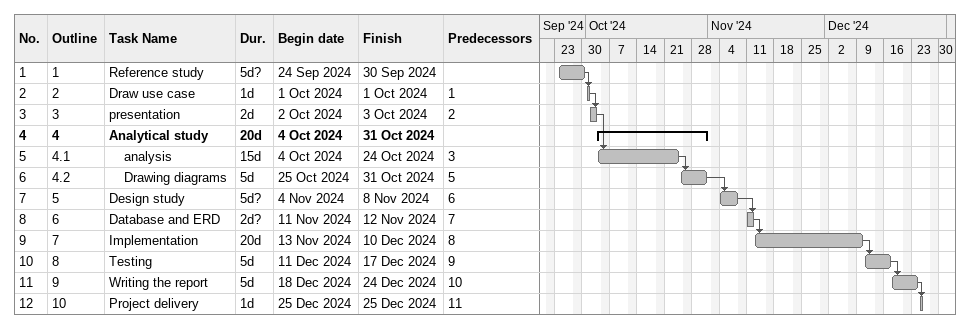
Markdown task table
| ID | WBS | Task | Duration | Start | Finish | Predecessors |
|---|---|---|---|---|---|---|
| 1 | 1 | Reference study | 5d? | 2024-09-24 | 2024-09-30 |  |
| 2 | 2 | Draw use case | 1d | 2024-10-01 | 2024-10-01 | 1 |
| 3 | 3 | presentation | 2d | 2024-10-02 | 2024-10-03 | 2 |
| 4 | 4 | **Analytical study** | 20d | 2024-10-04 | 2024-10-31 |  |
| 5 | 4.1 | analysis | 15d | 2024-10-04 | 2024-10-24 | 3 |
| 6 | 4.2 | Drawing diagrams | 5d | 2024-10-25 | 2024-10-31 | 5 |
| 7 | 5 | Design study | 5d? | 2024-11-04 | 2024-11-08 | 6 |
| 8 | 6 | Database and ERD | 2d? | 2024-11-11 | 2024-11-12 | 7 |
| 9 | 7 | Implementation | 20d | 2024-11-13 | 2024-12-10 | 8 |
| 10 | 8 | Testing | 5d | 2024-12-11 | 2024-12-17 | 9 |
| 11 | 9 | Writing the report | 5d | 2024-12-18 | 2024-12-24 | 10 |
| 12 | 10 | Project delivery | 1d | 2024-12-25 | 2024-12-25 | 11 |
